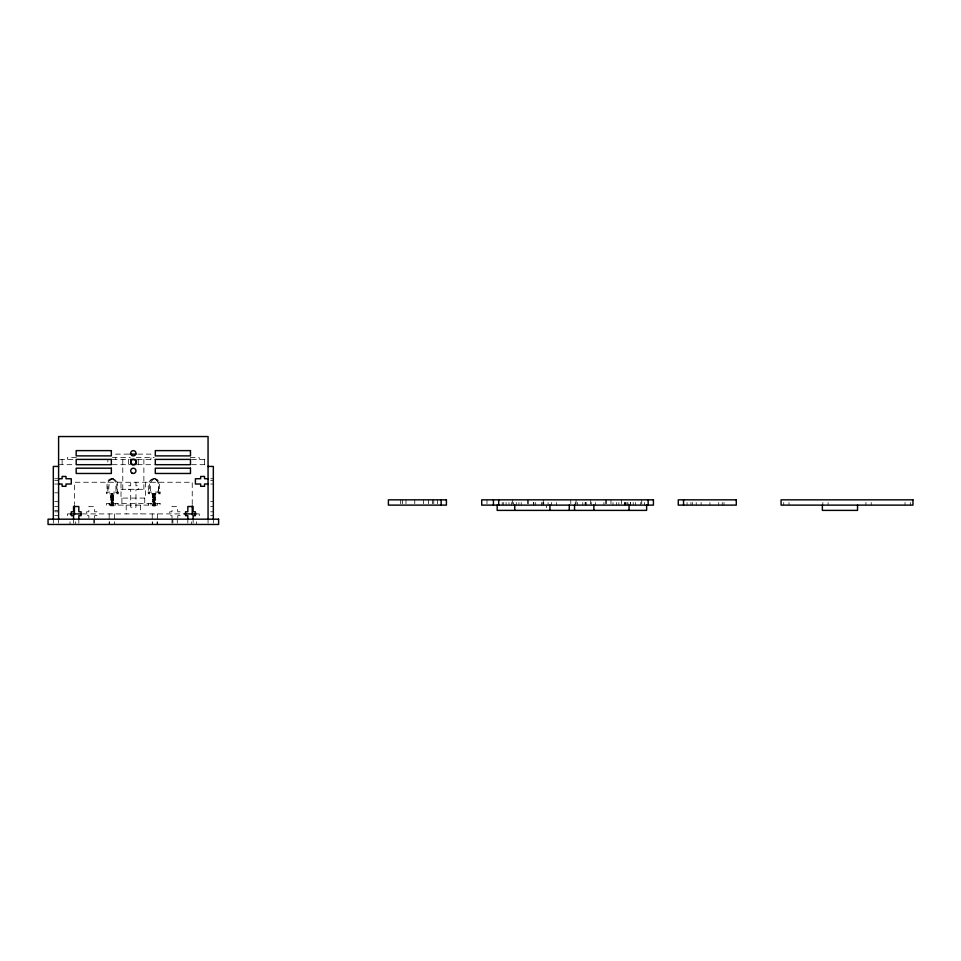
<?xml version="1.0" encoding="UTF-8"?>
<svg xmlns="http://www.w3.org/2000/svg" width="961" height="961" viewBox="0 0 961 961"><rect width="100%" height="100%" fill="white"/><g stroke="black" fill="none" stroke-linecap="round" stroke-linejoin="round"><path stroke-width="0.72" stroke-dasharray="4.8 3.6" d="M113.578 497.378L111.044 497.378L111.14 493.858L111.044 505.822L111.152 499.143L113.578 499.143M111.776 499.143L111.68 505.822L111.68 493.858L111.812 505.822M112.209 497.378L112.173 493.858M112.845 497.378L112.809 493.858L112.689 505.822L112.425 493.858L112.461 499.155M152.871 505.822L152.871 493.858L152.907 499.155L155.466 499.143L155.43 505.822L152.871 505.822L152.991 499.143L153.027 505.822M154.06 497.378L154.036 493.858M154.397 499.143L154.301 505.822L154.397 493.858M154.673 493.858L154.673 505.822M155.466 497.378L152.859 497.378L155.43 497.378L155.43 493.858M111.152 497.378L111.176 493.858M111.788 497.378L111.812 493.858M111.116 478.89L108.028 482.002L107.764 493.858M153.736 478.89L150.649 482.002L150.493 492.104M112.245 478.746C105.242 478.494 107.248 487.912 107.236 492.104M154.865 478.746C147.766 478.35 149.676 487.876 149.724 492.104M128.774 454.121L115.74 454.121L115.74 459.406M137.879 454.121L150.913 454.121L150.913 459.406M76.387 457.64L67.39 457.64L67.39 459.406M112.353 457.64L130.336 457.64M136.33 457.64L154.313 457.64M190.278 457.64L199.263 457.64L199.263 459.406M59.774 459.406L75.042 459.406M112.329 459.406L129.206 459.406M137.447 459.406L154.325 459.406M191.611 459.406L206.879 459.406M58.597 464.68L75.042 464.68M112.329 464.68L130.696 464.68M137.447 464.68L154.325 464.68M191.611 464.68L208.056 464.68M54.645 478.746L58.597 478.746M210.687 478.746L213.33 478.746M54.645 480.5L58.597 480.5M210.687 480.5L213.33 480.5M54.645 484.02L58.597 484.02M210.687 484.02L213.33 484.02M121.014 489.293L145.64 489.293M54.645 492.813L58.597 492.813M111.008 497.378L113.614 497.378L113.578 493.858L113.458 505.822L113.602 499.143L111.008 499.143M152.895 499.155L155.43 499.143M54.645 501.594L58.597 501.594M210.687 501.594L213.33 501.594M113.614 505.822L111.02 505.822L111.02 493.858M54.645 506.519L58.597 506.519M210.687 506.519L213.33 506.519M54.645 510.387L58.597 510.387M54.645 511.793L58.597 511.793M210.687 511.793L213.33 511.793M70.393 513.907L67.39 513.907L67.39 519.18M82.382 513.907L184.284 513.907M196.272 513.907L199.263 513.907L199.263 517.859M54.645 515.661L58.597 515.661M210.687 515.661L213.33 515.661M154.096 478.746C161.196 478.35 159.286 487.876 159.238 492.104M111.608 478.746C118.611 478.494 116.605 487.912 116.617 492.104M155.238 478.89L158.325 482.002L158.469 492.104M112.737 478.89L115.837 482.002L115.981 492.104M153.664 505.822L153.532 493.858M154.06 499.143L154.036 505.822M112.845 499.143L112.809 505.822M112.209 499.143L112.173 505.822M910.307 502.483L910.307 505.114M905.034 502.483L905.034 505.114M871.195 502.483L871.195 505.114M865.921 502.483L865.921 505.114M828.118 502.483L828.118 505.114M822.844 502.483L822.844 505.114M788.993 502.483L788.993 505.114M783.72 502.483L783.72 505.114M723.993 502.483L723.993 505.114M722.228 502.483L722.228 505.114M718.72 502.483L718.72 505.114M709.927 502.483L709.927 505.114M701.134 502.483L701.134 505.114M696.208 502.483L696.208 505.114M692.34 502.483L692.34 505.114M690.935 502.483L690.935 505.114M687.067 502.483L687.067 505.114M644.639 502.483L644.639 505.114M641.72 499.84L641.72 503.792M640.771 502.483L640.771 505.114M635.497 502.483L635.497 505.114M633.215 502.483L633.215 505.114M630.572 502.483L630.572 505.114M630.296 502.483L630.296 505.114M627.929 502.483L627.929 505.114M626.908 502.483L626.908 505.114M625.647 502.483L625.647 505.114M625.022 502.483L625.022 505.114M624.626 502.483L624.626 505.114M621.503 499.84L621.503 503.792M618.848 502.483L618.848 505.114M616.566 502.483L616.566 505.114M612.986 502.483L612.986 505.114M610.956 499.84L610.956 503.792M606.559 499.84L606.559 503.792M605.67 499.84L605.67 503.792M603.904 502.483L603.904 505.114M595.4 502.483L595.4 505.114M591.171 502.483L591.171 505.114M590.727 499.84L590.727 503.792M585.982 502.483L585.982 505.114M585.898 502.483L585.898 505.114M585.093 502.483L585.093 505.114M582.798 502.483L582.798 505.114M577.525 502.483L577.525 505.114M576.059 499.84L576.059 503.792M575.243 502.483L575.243 505.114M570.786 499.84L570.786 503.792M556.431 502.483L556.431 505.114M551.446 502.483L551.446 505.114M548.094 502.483L548.094 505.114M546.401 505.114L546.401 507.756M543.77 502.483L543.77 505.114M543.253 499.84L543.253 503.792M542.821 502.483L542.821 505.114M541.487 502.483L541.487 505.114M535.697 502.483L535.697 505.114M533.86 502.483L533.86 505.114M533.415 502.483L533.415 505.114M528.31 499.84L528.31 503.792M527.433 499.84L527.433 503.792M521.21 502.483L521.21 505.114M518.916 502.483L518.916 505.114M516.285 502.483L516.285 505.114M513.642 502.483L513.642 505.114M512.489 499.84L512.489 503.792M511.36 502.483L511.36 505.114M508.97 502.483L508.97 505.114M506.087 502.483L506.087 505.114M503.696 502.483L503.696 505.114M502.219 502.483L502.219 505.114M486.987 499.84L486.987 503.792M437.627 499.84L437.627 503.792M433.759 499.84L433.759 503.792M432.354 499.84L432.354 503.792M428.486 499.84L428.486 503.792M423.561 499.84L423.561 503.792M414.768 499.84L414.768 503.792M405.974 499.84L405.974 503.792M402.455 499.84L402.455 503.792M400.701 499.84L400.701 503.792M213.33 519.18L213.33 523.144M208.056 519.18L208.056 523.144M204.537 459.406L204.537 464.68M196.621 521.823L196.621 524.454M193.113 519.18L193.113 523.144M192.236 504.417L192.236 482.254L74.429 482.254L74.429 504.417M191.347 521.823L191.347 524.454M187.839 519.18L187.839 523.144M177.785 518.003L177.785 515.637L180.079 515.637L180.079 511.769L177.785 511.769L177.28 506.519L172.007 506.519L172.007 511.793L169.725 511.793L169.725 515.661L172.007 515.661L172.007 518.015M177.28 519.18L177.28 523.144M172.884 519.18L172.884 523.144M172.007 519.18L172.007 523.144M159.346 492.104L159.346 493.858M158.709 492.104L158.709 493.858M157.832 492.104C162.757 474.554 144.162 474.554 149.087 492.104M157.508 513.907L157.508 519.18M157.508 521.823L157.508 524.454M157.412 503.36L157.412 505.114M157.063 521.823L157.063 524.454M155.31 493.858L155.31 505.822M155.069 503.36L155.069 505.114M154.541 493.858L154.541 505.822M154.277 493.858L154.277 505.822M153.904 493.858L153.904 505.822M152.234 513.907L152.234 519.18M150.973 503.36L150.973 505.114M149.616 492.104L149.616 493.858M148.859 492.104L148.859 493.858M148.631 503.36L148.631 505.114M145.64 482.254L145.64 498.086L121.014 498.086L121.014 482.254M144.751 498.086L144.751 503.36M143.874 459.406L143.874 489.293M140.618 505.114L140.618 513.907M138.252 459.406L138.252 464.68M135.969 482.254L135.969 485.773L138.252 485.773L138.252 489.642L135.969 489.642L135.969 507.228L130.696 507.228L130.696 489.642L128.402 489.642L128.402 485.773L130.696 485.773L130.696 482.254M128.402 459.406L128.402 464.68M126.191 505.114L126.191 513.907M122.78 459.406L122.78 489.293M121.903 498.086L121.903 503.36M118.035 503.36L118.035 505.114M117.494 493.858L117.242 482.002L114.143 478.89L111.884 478.89L109.23 480.944L108.641 492.104M116.858 492.104L116.858 493.858M115.68 503.36L115.752 505.114M114.431 513.907L114.431 519.18M114.431 521.823L114.431 524.454M112.845 497.378L112.845 499.143M112.077 493.858L112.053 505.822M112.041 497.378L112.041 499.143M111.608 503.36L111.584 505.114M109.59 521.823L109.59 524.454M109.158 513.907L109.158 519.18M109.158 521.823L109.158 524.454M107.836 459.406L107.836 462.037M106.995 492.104L106.995 493.858M94.646 518.003L94.646 515.637L96.929 515.637L96.929 511.769L94.646 511.769L94.142 506.519L88.868 506.519L88.868 511.793L86.574 511.793L86.574 515.661L88.868 515.661L88.868 518.015M94.646 519.18L94.646 523.144M93.77 519.18L93.77 523.144M78.826 519.18L78.826 523.144M75.306 521.823L75.306 524.454M73.541 519.18L73.541 523.144M70.033 521.823L70.033 524.454M62.117 459.406L62.117 464.68M58.597 519.18L58.597 523.144M53.323 519.18L53.323 523.144M112.545 493.858L112.545 497.378L112.569 493.858M152.991 493.858L152.991 497.378L153.027 493.858M153.628 493.858L153.628 497.378L153.664 493.858M118.263 492.104L106.359 492.104L106.359 493.858L118.263 493.858L118.263 492.104M160.115 492.104L148.222 492.104L148.222 493.858L160.115 493.858L160.115 492.104M160.055 503.36L106.599 503.36L106.599 505.114L160.055 505.114L160.055 503.36M152.319 524.454L152.319 521.823L152.234 524.454M109.254 505.114L109.254 503.36L109.242 505.114"/><path stroke-width="1.44" d="M129.915 454.121L135.969 454.121M134.648 459.406L130.696 459.406L130.696 463.358M132.005 464.68L134.648 464.68M58.597 466.433L53.323 466.433L53.323 519.18M208.056 466.433L213.33 466.433L213.33 519.18M58.597 478.746L62.117 478.746L62.117 476.452L65.985 476.452L65.985 478.746L71.258 478.746L71.258 484.02L65.985 484.02L65.985 486.302L62.117 486.302L62.117 484.02L58.597 484.02M208.056 478.746L204.537 478.746L204.537 476.452L200.669 476.452L200.669 478.746L195.395 478.746L195.395 484.02L200.669 484.02L200.669 486.302L204.537 486.302L204.537 484.02L208.056 484.02M70.393 513.907L80.88 513.907M184.284 513.907L196.272 513.907M857.536 505.114L857.536 510.387L822.364 510.387L822.364 505.114M683.547 499.84L683.547 505.114M648.158 499.84L648.158 505.114M646.633 505.114L646.633 510.387L497.173 510.387L497.173 505.114M629.047 505.114L629.047 510.387M593.874 505.114L593.874 510.387M574.534 505.114L574.534 510.387M569.26 505.114L569.26 510.387M549.92 505.114L549.92 510.387M514.76 505.114L514.76 510.387M498.699 499.84L498.699 505.114M493.425 499.84L493.425 505.114M441.135 499.84L441.135 505.114M208.056 519.18L208.056 436.546L58.597 436.546L58.597 519.18M193.113 519.18L193.113 515.661L195.395 515.661L195.395 511.793L193.113 511.793L193.113 506.519L187.839 506.519L187.839 511.793L185.545 511.793L185.545 515.661L187.839 515.661L187.839 519.18M192.236 505.894L192.236 514.748M135.969 459.406L135.969 464.68M78.826 519.18L78.826 515.661L81.108 515.661L81.108 511.793L78.826 511.793L78.826 506.519L73.541 506.519L73.541 511.793L71.258 511.793L71.258 515.661L73.541 515.661L73.541 519.18M74.429 505.894L74.429 514.748M111.344 450.613L76.183 450.613L76.183 455.886L111.344 455.886L111.344 450.613M190.47 450.613L155.31 450.613L155.31 455.886L190.47 455.886L190.47 450.613M111.344 459.406L76.183 459.406L76.183 464.68L111.344 464.68L111.344 459.406M190.47 459.406L155.31 459.406L155.31 464.68L190.47 464.68L190.47 459.406M111.344 468.187L76.183 468.187L76.183 473.473L111.344 473.473L111.344 468.187M190.47 468.187L155.31 468.187L155.31 473.473L190.47 473.473L190.47 468.187M446.421 499.84L388.388 499.84L388.388 505.114L446.421 505.114L446.421 499.84M653.432 499.84L481.713 499.84L481.713 505.114L653.432 505.114L653.432 499.84M736.294 499.84L678.274 499.84L678.274 505.114L736.294 505.114L736.294 499.84M912.95 499.84L781.077 499.84L781.077 505.114L912.95 505.114L912.95 499.84M218.603 519.18L48.05 519.18L48.05 524.454L218.603 524.454L218.603 519.18M132.005 464.319A2.643 2.643 0 0 0 135.969 462.037A2.643 2.643 0 0 0 132.005 459.754A2.643 2.643 0 0 0 132.005 464.319M132.005 473.112A2.643 2.643 0 0 0 135.969 470.83A2.643 2.643 0 0 0 132.005 468.548A2.643 2.643 0 0 0 132.005 473.112M132.005 455.526A2.643 2.643 0 0 0 135.969 453.244A2.643 2.643 0 0 0 132.005 450.961A2.643 2.643 0 0 0 132.005 455.526"/></g></svg>
